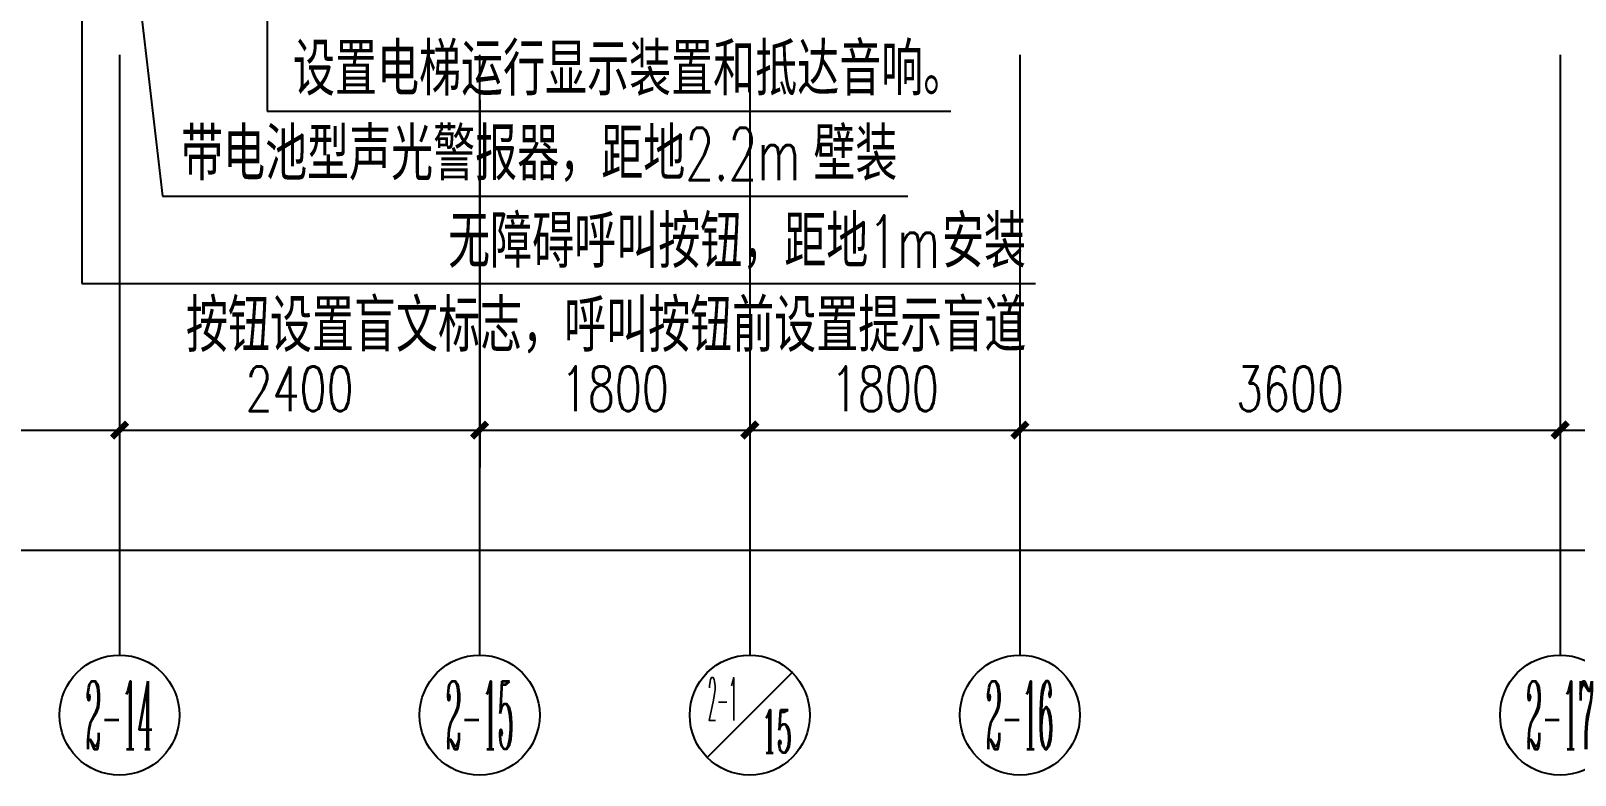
# Model space of a CAD drawing. Extents: x -9422388 to 15610651, y -1992469 to 953794.
# Drawn here: x -2722982 to -2712691, y -212151 to -207191 of the extents above; entities that cross this region are included whole.
import ezdxf
from ezdxf.enums import TextEntityAlignment as Align

# ---------------------------------------------------------------- set-up
doc = ezdxf.new("R2010")
doc.units = 0
doc.header["$LTSCALE"] = 1000
for name, color, linetype in [('AXIS_TEXT', 7, 'Continuous'), ('DIM-消防', 3, 'Continuous'), ('DIM-通讯', 3, 'Continuous'), ('TEL_LEAD', 3, 'Continuous')]:
    doc.layers.add(name, color=color, linetype=linetype)
doc.styles.add('_TCH_AXIS', font='COMPLEX', dxfattribs={"bigfont": 'GBCBIG'})
doc.styles.add('_TCH_DIM_T3', font='SIMPLEX', dxfattribs={"width": 0.705882, "bigfont": 'GBCBIG'})
doc.styles.add('_TEL_DIM', font='SIMPLEX', dxfattribs={"width": 0.8, "height": 3.5, "bigfont": 'HZTXT'})
doc.styles.add('COMPLEX', font='COMPLEX')
doc.dimstyles.new('_TCH_ARCH&&100', dxfattribs={"dimtxt": 297.5, "dimasz": 100, "dimexe": 250, "dimexo": 300, "dimgap": 126.25, "dimtad": 1, "dimdec": 0, "dimzin": 0, "dimdsep": 46, "dimtxsty": '_TCH_DIM_T3', "dimblk": 'ARCHTICK', "dimcen": 0.09, "dimclrt": 7, "dimazin": 2, "dimtfac": 1, "dimtdec": 0, "dimtix": 1, "dimtmove": 2, "dimatfit": 3, "dimfxl": 0, "dimtolj": 1, "dimtzin": 0, "dimarcsym": 0})

# ---------------------------------------------------------------- blocks, each defined once
blk = doc.blocks.new('_ArchTick')
at = {"color": 0, "linetype": 'ByBlock', "const_width": 0.4}
blk.add_lwpolyline([(-0.5, -0.5), (0.5, 0.5)], dxfattribs=at)
blk = doc.blocks.new('*D2887')
at = {"color": 0, "lineweight": -2, "transparency": 16777216}
for p, q in [((1579630, -199693), (1579630, -202943)), ((1646450, -199693), (1646450, -202943)), ((1579630, -202693), (1646450, -202693))]:
    blk.add_line(p, q, dxfattribs=at)
at = {"layer": 'Defpoints', "color": 0, "transparency": 16777216}
for p in [(1579630, -199393), (1646450, -199393), (1646450, -202693)]:
    blk.add_point(p, dxfattribs=at)
at = {"color": 0, "lineweight": -2, "transparency": 16777216, "xscale": 100, "yscale": 100, "zscale": 100, "rotation": 180}
blk.add_blockref('_ArchTick', (1579630, -202693), dxfattribs=at)
at = {"color": 0, "lineweight": -2, "transparency": 16777216, "xscale": 100, "yscale": 100, "zscale": 100}
blk.add_blockref('_ArchTick', (1646450, -202693), dxfattribs=at)
at = {"color": 7, "transparency": 16777216, "insert": (1613040, -202418), "char_height": 297.5, "attachment_point": 5, "style": '_TCH_DIM_T3'}
blk.add_mtext('\\A1;66820', dxfattribs=at)
blk = doc.blocks.new('*D2900')
at = {"color": 0, "lineweight": -2, "transparency": 16777216}
for p, q in [((1626150, -199693), (1626150, -202143)), ((1628750, -199693), (1628750, -202143)), ((1626150, -201893), (1628750, -201893))]:
    blk.add_line(p, q, dxfattribs=at)
at = {"layer": 'Defpoints', "color": 0, "transparency": 16777216}
for p in [(1626150, -199393), (1628750, -199393), (1628750, -201893)]:
    blk.add_point(p, dxfattribs=at)
at = {"color": 0, "lineweight": -2, "transparency": 16777216, "xscale": 100, "yscale": 100, "zscale": 100, "rotation": 180}
blk.add_blockref('_ArchTick', (1626150, -201893), dxfattribs=at)
at = {"color": 0, "lineweight": -2, "transparency": 16777216, "xscale": 100, "yscale": 100, "zscale": 100}
blk.add_blockref('_ArchTick', (1628750, -201893), dxfattribs=at)
at = {"color": 7, "transparency": 16777216, "insert": (1627450, -201618), "char_height": 297.5, "attachment_point": 5, "style": '_TCH_DIM_T3'}
blk.add_mtext('\\A1;2600', dxfattribs=at)
blk = doc.blocks.new('*D2901')
at = {"color": 0, "lineweight": -2, "transparency": 16777216}
for p, q in [((1628750, -199693), (1628750, -202143)), ((1631150, -199693), (1631150, -202143)), ((1628750, -201893), (1631150, -201893))]:
    blk.add_line(p, q, dxfattribs=at)
at = {"layer": 'Defpoints', "color": 0, "transparency": 16777216}
for p in [(1628750, -199393), (1631150, -199393), (1631150, -201893)]:
    blk.add_point(p, dxfattribs=at)
at = {"color": 0, "lineweight": -2, "transparency": 16777216, "xscale": 100, "yscale": 100, "zscale": 100, "rotation": 180}
blk.add_blockref('_ArchTick', (1628750, -201893), dxfattribs=at)
at = {"color": 0, "lineweight": -2, "transparency": 16777216, "xscale": 100, "yscale": 100, "zscale": 100}
blk.add_blockref('_ArchTick', (1631150, -201893), dxfattribs=at)
at = {"color": 7, "transparency": 16777216, "insert": (1629950, -201618), "char_height": 297.5, "attachment_point": 5, "style": '_TCH_DIM_T3'}
blk.add_mtext('\\A1;2400', dxfattribs=at)
blk = doc.blocks.new('*D2902')
at = {"color": 0, "lineweight": -2, "transparency": 16777216}
for p, q in [((1631150, -199693), (1631150, -202143)), ((1632950, -199693), (1632950, -202143)), ((1631150, -201893), (1632950, -201893))]:
    blk.add_line(p, q, dxfattribs=at)
at = {"layer": 'Defpoints', "color": 0, "transparency": 16777216}
for p in [(1631150, -199393), (1632950, -199393), (1632950, -201893)]:
    blk.add_point(p, dxfattribs=at)
at = {"color": 0, "lineweight": -2, "transparency": 16777216, "xscale": 100, "yscale": 100, "zscale": 100, "rotation": 180}
blk.add_blockref('_ArchTick', (1631150, -201893), dxfattribs=at)
at = {"color": 0, "lineweight": -2, "transparency": 16777216, "xscale": 100, "yscale": 100, "zscale": 100}
blk.add_blockref('_ArchTick', (1632950, -201893), dxfattribs=at)
at = {"color": 7, "transparency": 16777216, "insert": (1632050, -201618), "char_height": 297.5, "attachment_point": 5, "style": '_TCH_DIM_T3'}
blk.add_mtext('\\A1;1800', dxfattribs=at)
blk = doc.blocks.new('*D2903')
at = {"color": 0, "lineweight": -2, "transparency": 16777216}
for p, q in [((1632950, -199693), (1632950, -202143)), ((1634750, -199693), (1634750, -202143)), ((1632950, -201893), (1634750, -201893))]:
    blk.add_line(p, q, dxfattribs=at)
at = {"layer": 'Defpoints', "color": 0, "transparency": 16777216}
for p in [(1632950, -199393), (1634750, -199393), (1634750, -201893)]:
    blk.add_point(p, dxfattribs=at)
at = {"color": 0, "lineweight": -2, "transparency": 16777216, "xscale": 100, "yscale": 100, "zscale": 100, "rotation": 180}
blk.add_blockref('_ArchTick', (1632950, -201893), dxfattribs=at)
at = {"color": 0, "lineweight": -2, "transparency": 16777216, "xscale": 100, "yscale": 100, "zscale": 100}
blk.add_blockref('_ArchTick', (1634750, -201893), dxfattribs=at)
at = {"color": 7, "transparency": 16777216, "insert": (1633850, -201618), "char_height": 297.5, "attachment_point": 5, "style": '_TCH_DIM_T3'}
blk.add_mtext('\\A1;1800', dxfattribs=at)
blk = doc.blocks.new('*D2904')
at = {"color": 0, "lineweight": -2, "transparency": 16777216}
for p, q in [((1634750, -199693), (1634750, -202143)), ((1638350, -199693), (1638350, -202143)), ((1634750, -201893), (1638350, -201893))]:
    blk.add_line(p, q, dxfattribs=at)
at = {"layer": 'Defpoints', "color": 0, "transparency": 16777216}
for p in [(1634750, -199393), (1638350, -199393), (1638350, -201893)]:
    blk.add_point(p, dxfattribs=at)
at = {"color": 0, "lineweight": -2, "transparency": 16777216, "xscale": 100, "yscale": 100, "zscale": 100, "rotation": 180}
blk.add_blockref('_ArchTick', (1634750, -201893), dxfattribs=at)
at = {"color": 0, "lineweight": -2, "transparency": 16777216, "xscale": 100, "yscale": 100, "zscale": 100}
blk.add_blockref('_ArchTick', (1638350, -201893), dxfattribs=at)
at = {"color": 7, "transparency": 16777216, "insert": (1636550, -201618), "char_height": 297.5, "attachment_point": 5, "style": '_TCH_DIM_T3'}
blk.add_mtext('\\A1;3600', dxfattribs=at)
blk = doc.blocks.new('*D2905')
at = {"color": 0, "lineweight": -2, "transparency": 16777216}
for p, q in [((1638350, -199693), (1638350, -202143)), ((1641950, -199693), (1641950, -202143)), ((1638350, -201893), (1641950, -201893))]:
    blk.add_line(p, q, dxfattribs=at)
at = {"layer": 'Defpoints', "color": 0, "transparency": 16777216}
for p in [(1638350, -199393), (1641950, -199393), (1641950, -201893)]:
    blk.add_point(p, dxfattribs=at)
at = {"color": 0, "lineweight": -2, "transparency": 16777216, "xscale": 100, "yscale": 100, "zscale": 100, "rotation": 180}
blk.add_blockref('_ArchTick', (1638350, -201893), dxfattribs=at)
at = {"color": 0, "lineweight": -2, "transparency": 16777216, "xscale": 100, "yscale": 100, "zscale": 100}
blk.add_blockref('_ArchTick', (1641950, -201893), dxfattribs=at)
at = {"color": 7, "transparency": 16777216, "insert": (1640150, -201618), "char_height": 297.5, "attachment_point": 5, "style": '_TCH_DIM_T3'}
blk.add_mtext('\\A1;3600', dxfattribs=at)
blk = doc.blocks.new('_AXISO')
at = {"color": 0}
blk.add_circle((0, 0), 0.5, dxfattribs=at)
at = {"layer": 'AXIS_TEXT', "color": 0, "style": 'COMPLEX', "width": 1.041667}
blk.add_attdef('A', text='', height=0.56, dxfattribs=at).set_placement((-0.25, -0.28), (0.25, -0.28), align=Align.FIT)
blk = doc.blocks.new('542523')
at = {"color": 8}
for p, q in [((1628749.8, -199392.6), (1628749.8, -203392.6)), ((1631149.8, -199392.6), (1631149.8, -203392.6)), ((1632949.8, -199392.6), (1632949.8, -203392.6)), ((1634749.8, -199392.6), (1634749.8, -203392.6)), ((1638349.8, -199392.6), (1638349.8, -203392.6)), ((1632667, -204075.4), (1633232.7, -203509.7))]:
    blk.add_line(p, q, dxfattribs=at)
blk.add_circle((1632949.8, -203792.6), 400, dxfattribs=at)
ref = blk.add_blockref('_AXISO', (1628749.8, -203792.6), dxfattribs=dict(at, xscale=800, yscale=800, zscale=800))
ref.add_attrib('A', '2-14', dxfattribs={"layer": 'AXIS_TEXT', "color": 8, "height": 452.55, "style": '_TCH_AXIS', "width": 0.272727}).set_placement((1628523.5, -204018.8), (1628976.1, -204018.8), align=Align.FIT)
ref = blk.add_blockref('_AXISO', (1631149.8, -203792.6), dxfattribs=dict(at, xscale=800, yscale=800, zscale=800))
ref.add_attrib('A', '2-15', dxfattribs={"layer": 'AXIS_TEXT', "color": 8, "height": 452.55, "style": '_TCH_AXIS', "width": 0.28}).set_placement((1630923.5, -204018.8), (1631376.1, -204018.8), align=Align.FIT)
ref = blk.add_blockref('_AXISO', (1634749.8, -203792.6), dxfattribs=dict(at, xscale=800, yscale=800, zscale=800))
ref.add_attrib('A', '2-16', dxfattribs={"layer": 'AXIS_TEXT', "color": 8, "height": 452.55, "style": '_TCH_AXIS', "width": 0.28}).set_placement((1634523.5, -204018.8), (1634976.1, -204018.8), align=Align.FIT)
ref = blk.add_blockref('_AXISO', (1638349.8, -203792.6), dxfattribs=dict(at, xscale=800, yscale=800, zscale=800))
ref.add_attrib('A', '2-17', dxfattribs={"layer": 'AXIS_TEXT', "color": 8, "height": 452.55, "style": '_TCH_AXIS', "width": 0.28}).set_placement((1638123.5, -204018.8), (1638576.1, -204018.8), align=Align.FIT)
at = {"layer": 'AXIS_TEXT', "color": 7, "style": '_TCH_AXIS'}
for s, width, p, p2 in [('2-1', 0.266804, (1632669.8, -203828.3), (1632869.8, -203828.3)), ('15', 0.506007, (1633029.8, -204043), (1633229.8, -204043))]:
    blk.add_text(s, height=286.22, dxfattribs=dict(at, width=width)).set_placement(p, p2, align=Align.FIT)
at = {"color": 8}
for p1, p2, distance, picture, middle in [((1579629.8, -199392.6), (1646449.8, -199392.6), -3300, '*D2887', (1613039.8, -202417.6)), ((1626149.8, -199392.6), (1628749.8, -199392.6), -2500, '*D2900', (1627449.8, -201617.6)), ((1628749.8, -199392.6), (1631149.8, -199392.6), -2500, '*D2901', (1629949.8, -201617.6)), ((1631149.8, -199392.6), (1632949.8, -199392.6), -2500, '*D2902', (1632049.8, -201617.6)), ((1632949.8, -199392.6), (1634749.8, -199392.6), -2500, '*D2903', (1633849.8, -201617.6)), ((1634749.8, -199392.6), (1638349.8, -199392.6), -2500, '*D2904', (1636549.8, -201617.6)), ((1638349.8, -199392.6), (1641949.8, -199392.6), -2500, '*D2905', (1640149.8, -201617.6))]:
    dim = blk.add_aligned_dim(p1=p1, p2=p2, distance=distance, dimstyle='_TCH_ARCH&&100', dxfattribs=at)
    dim.commit()
    dim.dimension.update_dxf_attribs({"geometry": picture, "text_midpoint": middle})

msp = doc.modelspace()

# ---------------------------------------------------------------- linework, layer by layer
at = {"layer": 'DIM-消防'}
for p, q in [((-2722551.61577, -204437.12365), (-2722105.0499, -208291.84563)), ((-2722105.0499, -208291.84563), (-2717137.90249, -208291.84563))]:
    msp.add_line(p, q, dxfattribs=at)
at = {"layer": 'DIM-通讯'}
for p, q in [((-2722641.25346, -203666.28571), (-2722641.25346, -208875.4401)), ((-2722641.25346, -208875.4401), (-2716287.46576, -208875.4401))]:
    msp.add_line(p, q, dxfattribs=at)
at = {"layer": 'TEL_LEAD'}
for p, q in [((-2721406.25346, -202751.18433), (-2721406.25346, -207726.94758)), ((-2721406.25346, -207726.94758), (-2716850.96264, -207726.94758))]:
    msp.add_line(p, q, dxfattribs=at)

# ---------------------------------------------------------------- block references
msp.add_blockref('542523', (-4351141.06824, -7958.61085))

# ---------------------------------------------------------------- texts
at = {"layer": 'DIM-消防', "color": 7, "style": '_TEL_DIM'}
for s, width, p in [('带电池型声光警报器，距地', 0.8, (-2721980.96023, -208186.84563)), ('2.2m', 0.64, (-2718620.96023, -208186.84563)), ('壁装', 0.8, (-2717767.6269, -208186.84563))]:
    msp.add_text(s, height=350, dxfattribs=dict(at, width=width)).set_placement(p)
at = {"layer": 'DIM-通讯', "color": 7, "style": '_TEL_DIM'}
for s, width, p in [('无障碍呼叫按钮，距地', 0.8, (-2720201.24266, -208770.4401)), ('安装', 0.8, (-2716910.576, -208770.4401)), ('1m', 0.64, (-2717401.24266, -208770.4401)), ('按钮设置盲文标志，呼叫按钮前设置提示盲道', 0.8, (-2721948.37127, -209330.4401))]:
    msp.add_text(s, height=350, dxfattribs=dict(at, width=width)).set_placement(p)
at = {"layer": 'TEL_LEAD', "color": 7, "style": '_TEL_DIM', "width": 0.8}
msp.add_text('设置电梯运行显示装置和抵达音响。', height=350, dxfattribs=at).set_placement((-2721235.33272, -207621.94758))

doc.saveas('drawing.dxf')
